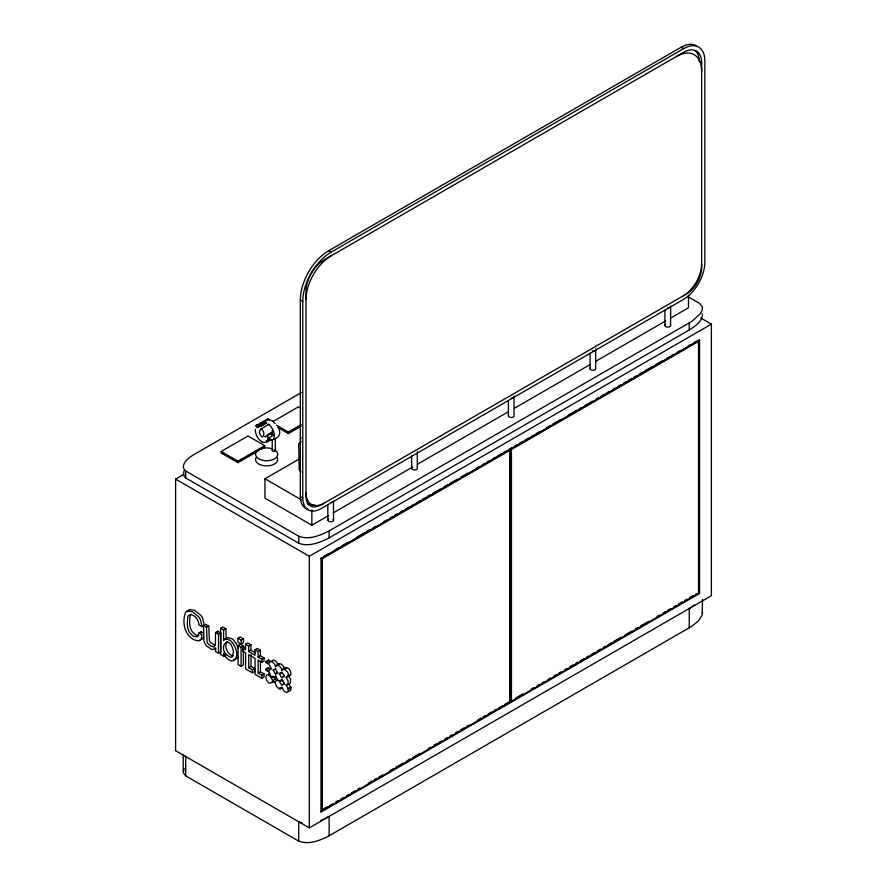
<?xml version="1.0" encoding="UTF-8"?>
<svg xmlns="http://www.w3.org/2000/svg" width="887" height="887" viewBox="0 0 887 887"><rect width="100%" height="100%" fill="white"/><g stroke="black" fill="none" stroke-linecap="round" stroke-linejoin="round"><path stroke-width="1.33" d="M215.497 632.52L215.463 643.275L214.377 646.279A5.488 3.171 60 0 1 213.257 646.734L210.618 645.924L208.301 643.995A4.657 2.683 60 0 1 207.126 642L206.494 627.286L203.467 625.546L203.943 641.068A8.194 4.734 60 0 0 206.837 646.213L211.727 649.45L213.579 649.495L215.596 648.264L215.596 651.579L218.535 653.275L220.819 651.956L220.819 632.952L217.781 631.2L215.497 632.52L218.535 634.272L220.819 632.952M217.781 632.154L217.781 631.2M201.981 626.61L200.484 619.802A9.635 5.555 60 0 0 198.71 616.875L192.446 611.742L187.722 610.844A10.954 6.331 60 0 0 185.826 612.008C182.234 620.224 183.664 631.755 190.971 637.675A14.824 8.56 60 0 0 194.397 639.926L198.389 640.913A8.948 5.167 60 0 0 200.218 640.281L201.571 638.274L201.948 634.87L198.821 633.063L197.546 636.766L194.175 636.467A8.759 5.056 60 0 1 191.647 634.77C186.458 630.413 187.146 622.929 187.789 616.931A8.16 4.712 60 0 1 188.643 615.467C193.754 612.773 199.043 619.935 198.821 624.792L201.981 626.61L204.265 625.291L202.768 618.483A9.635 5.555 60 0 0 200.994 615.556L194.73 610.422L190.006 609.524A10.954 6.331 60 0 0 188.111 610.688L187.423 611.72M300.227 439.154L301.192 437.879M255.323 429.408C255.101 434.264 258.283 440.373 263.262 442.436M275.314 438.411L275.314 450.629C275.081 452.47 270.768 450.773 272.886 449.709M200.994 632.952L201.105 631.744L203.19 632.941M205.717 624.581L208.778 625.967L209.41 640.68A4.657 2.683 60 0 0 210.585 642.676L215.097 645.414M259.647 425.183L259.946 424.518M259.714 424.152L260.612 425.328M260.168 425.56L260.368 425.117M702.526 599.579L702.194 615.068L698.723 620.578L692.015 626.167L329.144 835.776C320.096 840.466 308.842 845.089 298.742 841.142L185.705 775.87L183.287 772.81L184.119 768.541M259.703 424.219L260.978 424.928M331.494 502.33A2.783 1.608 0 0 0 333.501 501.166L333.501 520.514A2.783 1.608 0 0 1 331.494 521.667L330.008 521.667A2.96 1.707 0 0 1 327.946 520.481L327.935 519.616A2.783 1.608 0 0 1 328.656 518.884M417.367 451.749L417.278 468.768A2.783 1.608 0 0 1 415.271 469.922L413.785 469.91A2.96 1.707 0 0 1 411.734 468.724L411.712 467.87A2.783 1.608 0 0 1 411.989 467.471M514.016 396.079L514.028 416.28A2.783 1.608 0 0 1 512.021 417.444L510.535 417.433A2.96 1.707 0 0 1 508.484 416.247L508.462 415.382A2.783 1.608 0 0 1 508.75 414.994M514.116 396.511L514.028 396.932A2.783 1.608 0 0 1 512.021 398.097L511.278 398.152M595.698 348.913L595.72 369.125A2.783 1.608 0 0 1 593.713 370.278L592.228 370.267A2.96 1.707 0 0 1 590.177 369.081L590.154 368.227A2.783 1.608 0 0 1 590.432 367.828M595.809 349.345L595.72 349.777A2.783 1.608 0 0 1 593.713 350.93L592.228 350.919M670.65 306.137L670.561 325.906A2.783 1.608 0 0 1 668.554 327.07L667.068 327.059A2.96 1.707 0 0 1 665.017 325.873L664.995 325.019A2.783 1.608 0 0 1 665.727 324.276M265.878 669.131L265.923 670.195L269.005 671.98C269.016 674.83 273.296 679.874 275.513 676.071L278.03 680.429L276.999 680.296A4.213 2.428 60 0 0 275.957 680.839L275.425 682.114L272.586 680.473L270.735 676.637L267.686 674.752A4.147 2.395 60 0 0 266.488 675.184L265.856 677.147L266.466 679.852A4.18 2.417 60 0 0 267.575 681.571C270.468 686.172 272.542 679.043 275.347 683.3C275.569 686.094 279.704 691.228 281.889 687.336L284.461 691.683L287.421 692.381A4.224 2.439 60 0 0 288.186 691.372L288.175 688.622L286.057 684.93L289.484 683.544A3.947 2.284 60 0 0 290.448 682.89L290.559 679.198L288.452 675.983L290.504 675.118L290.814 672.723A4.535 2.617 60 0 0 290.237 670.827C288.741 666.691 284.306 666.758 281.811 670.106C281.667 667.434 277.165 662.866 275.469 666.636C275.447 663.786 270.236 658.786 268.983 663.299L265.934 661.536L265.934 662.633L269.016 664.418L271.588 669.12L269.792 669.297L268.994 670.938L265.878 669.131L268.384 667.678L270.468 668.887M278.063 680.174L275.103 679.021L274.382 677.28M184.119 470.62L183.287 474.889L185.705 477.949L298.742 543.221C308.842 547.168 320.096 542.545 329.144 537.855L689.221 329.975C694.854 326.305 702.704 321.582 702.426 313.943M268.528 674.541L268.994 673.732A4.147 2.395 60 0 1 270.202 673.3M257.374 426.048L257.651 426.758M259.913 424.363L260.711 424.574M271.666 661.214C273.695 657.777 277.764 662.622 277.975 665.183L275.469 666.636M275.48 674.22L276.289 672.945L277.908 672.712L277.032 671.792A4.202 2.428 60 0 1 276.057 670.195L275.447 668.255L274.56 669.74L272.941 669.896L275.48 674.22L277.154 673.244M203.666 637.443L202.103 639.217A8.903 5.145 60 0 1 200.673 639.594L200.107 639.571M261.621 422.567L261.587 422.611A1.353 0.565 60 0 0 261.343 423.044A1.353 0.743 60 0 1 261.598 422.567L261.576 422.899A1.353 0.632 60 0 1 261.754 422.478M266.799 440.529L266.189 441.227M256.931 426.203L267.974 419.551L269.271 420.028M267.719 441.016L268.561 439.752L267.697 441.05M267.386 441.138L268.284 439.808M267.541 441.105L268.428 439.797M238.004 657.378L235.155 659.551A10.311 5.954 60 0 1 233.725 659.518M278.241 664.585C280.525 661.957 284.028 666.181 284.328 668.654M225.908 654.883L223.624 656.203L220.586 654.451L220.586 628.295L223.591 630.036L223.591 640.248L226.584 638.296A7.107 4.102 60 0 1 228.003 637.565L231.607 638.629A10.688 6.165 60 0 1 233.414 640.004L236.363 643.74L238.215 648.031M227.127 641.501C223.945 646.412 227.327 654.462 232.948 655.914A5.411 3.127 60 0 0 233.492 655.914M271.078 433.311L270.103 433.732M281.811 670.106L284.428 668.964L287.721 672.279A4.535 2.617 60 0 1 288.308 674.175L287.998 676.57L285.936 677.435L288.053 680.651L287.942 684.343A3.947 2.284 60 0 1 286.978 684.997L286.057 684.93M260.257 425.527L260.789 424.729M260.634 429.042C258.527 431.082 259.647 435.683 262.264 436.836L262.785 436.759C264.891 434.719 263.783 430.117 261.155 428.964L269.005 424.208M273.518 438.289C276.045 435.473 272.708 426.835 268.207 424.208M270.857 439.752L266.599 442.214L263.372 442.491M262.352 422.789L261.831 424.075L262.829 424.441M267.708 436.426C266.244 439.231 274.183 436.415 271.965 434.663M267.774 437.313L267.464 438.167M694.554 605.001L689.221 608.549L689.221 627.885M264.991 436.681L271.001 433.366M301.258 392.619L194.586 454.211C189.441 457.016 178.62 465.087 185.705 470.986L298.742 536.247C308.842 540.194 320.096 535.582 329.144 530.892L692.015 321.271L700.275 313.81L702.194 310.184L702.426 306.98L699.599 303.398L687.691 296.524M307.578 509.216A26.2 15.123 -60 0 1 300.327 496.432L300.327 299.961A40.237 23.228 -60 0 1 328.778 250.677L681.238 47.188A29.958 17.296 -60 0 1 696.206 45.703M302.766 497.84L302.766 301.369A40.237 23.228 -60 0 1 331.217 252.085L683.677 48.597A29.958 17.296 -60 0 1 704.855 60.826L704.855 262.164A30.524 17.618 -60 0 1 683.278 299.54L321.294 508.528A26.2 15.123 -60 0 1 302.766 497.84L300.327 496.432M256.698 425.405L267.608 419.107A1.353 1.353 0 0 1 268.473 418.93L256.099 426.07A1.353 1.353 0 0 1 256.687 425.405A1.353 1.33 60 0 0 256.143 426.048M258.538 425.372L256.964 426.514L258.682 426.226M260.401 425.35L259.847 425.427M260.213 425.671L261.155 425.128L260.468 423.942M262.885 424.385L256.997 427.124M266.433 422.389L257.507 427.667L256.454 425.86A1.353 1.142 60 0 1 256.875 425.294A1.353 1.231 60 0 0 256.288 425.96M260.323 426.403L266.721 422.7M260.756 426.348L266.466 423.055M258.915 450.574L237.938 462.681L221.185 453.013L221.185 451.461L247.983 435.983L264.747 445.662L264.747 447.203L261.244 449.221M272.775 421.669L298.42 406.867L300.815 408.253M700.652 317.934L711.385 324.132L711.385 595.742L309.308 827.881L175.615 750.701L175.615 479.091L184.008 474.235M221.185 451.461L237.938 461.14L264.747 445.662M276.4 425.106L288.364 432.024L301.192 424.618M277.598 427.346L288.364 433.566L301.192 426.17M328.645 515.513L311.858 525.204L264.947 498.117L264.947 478.78L299.728 458.69M333.445 512.741L412.61 467.039M417.4 464.267L508.561 411.635M514.56 408.175L590.121 364.546M596.119 361.087L665.682 320.928M670.472 318.156L688.467 307.767L688.467 295.327M175.615 479.091L309.308 556.271L711.385 324.132M203.467 625.546L205.751 624.226M324.077 556.105L327.669 554.031M334.854 549.885L338.446 547.811M340.841 546.425L348.037 542.279M356.419 537.444L364.801 532.599M367.196 531.213L369.591 529.838M373.183 527.754L375.578 526.379M383.96 521.534L386.355 520.148M389.947 518.075L392.342 516.7M394.737 515.314L397.132 513.928M400.724 511.854L403.119 510.468M405.514 509.094L409.107 507.02M411.501 505.634L413.896 504.248M416.291 502.862L419.884 500.789M422.279 499.414L424.673 498.028M427.068 496.642L430.661 494.569M433.056 493.183L440.24 489.036M443.844 486.963L447.436 484.89M449.831 483.504L457.016 479.357M460.608 477.284L467.793 473.137M476.175 468.292L478.57 466.917M482.162 464.843L484.557 463.457M486.952 462.072L489.347 460.686M492.939 458.612L495.334 457.237M497.729 455.851L501.321 453.778M503.716 452.392L506.111 451.006M508.506 449.631L512.098 447.558M514.493 446.172L516.888 444.786M519.283 443.4L522.875 441.327M525.27 439.952L528.863 437.879M531.258 436.493L533.652 435.107M536.047 433.721L539.651 431.647M546.835 427.501L550.428 425.427M552.823 424.041L560.007 419.895M568.39 415.061L576.772 410.215M579.167 408.829L581.562 407.455M585.154 405.381L587.549 403.995M589.944 402.609L592.339 401.223M595.931 399.15L598.326 397.775M601.918 395.702L604.313 394.316M606.708 392.93L609.103 391.544M612.695 389.471L615.09 388.096M617.485 386.71L621.077 384.636M623.472 383.251L625.867 381.865M628.262 380.49L631.866 378.416M634.26 377.03L636.655 375.644M639.05 374.259L642.643 372.185M645.037 370.81L652.222 366.653M655.815 364.579L662.999 360.432M666.592 358.359L668.986 356.973M671.381 355.598L673.776 354.212M677.369 352.139L679.764 350.753M688.146 345.919L690.541 344.533M694.133 342.46L696.528 341.074M320.484 558.178L321.127 558.555L699.566 340.065L699.566 593.47L321.127 811.96L320.484 811.583L698.923 593.104L699.566 593.47M510.347 450.108L509.703 449.742L509.703 701.539L510.347 701.916L510.347 450.108L322.169 558.755L322.169 810.552L321.526 810.186L321.526 558.378L697.881 341.096L698.524 341.462L698.524 593.27L695.486 594.279M509.703 701.539L510.801 700.907L510.801 449.11L511.444 449.476L698.524 341.462M206.494 627.286L208.778 625.967M198.821 633.063L201.105 631.744M220.586 628.295L222.87 626.976L225.886 628.717L226.207 638.784M223.591 630.036L225.886 628.717M237.882 638.296L240.166 636.977L243.504 638.906L243.504 642.753L241.22 644.073L237.882 642.144L237.882 638.296L241.22 640.226L243.504 638.906M238.071 645.536L240.355 644.217L243.36 645.958L243.36 664.973L241.076 666.292L238.071 664.563L238.071 645.536L241.076 647.277L243.36 645.958M245.566 644.272L248.659 646.058L248.659 651.557L255.012 655.227L255.012 649.727L258.062 651.49L258.062 657.012L260.346 655.693L264.071 657.844L264.071 660.893L261.787 662.212L258.139 660.105L258.139 673.133L260.423 671.814L264.06 673.92L264.06 676.914L261.776 678.233L255.046 674.342L255.046 658.387L248.715 654.728L248.715 667.723L250.999 666.403L254.647 668.499L254.647 671.481L252.363 672.801L245.61 668.909L245.61 652.91L242.971 651.38L242.971 648.342L245.566 649.838L245.566 644.272L247.85 642.953L250.943 644.738L250.943 650.238L255.179 652.677M242.971 648.342L245.267 647.022M248.659 646.058L250.943 644.738M248.659 651.557L250.943 650.238M255.012 649.727L257.297 648.408L260.346 650.171L260.346 655.693M258.062 651.49L260.346 650.171M258.062 657.012L261.787 659.163L264.071 657.844M265.934 661.536L268.451 660.083L270.48 661.258M248.715 667.723L252.363 669.818L254.647 668.499M276.844 665.128L279.361 663.676M258.139 673.133L261.776 675.24L264.06 673.92M283.84 668.809L286.346 667.368M284.428 668.964L286.945 667.512M271.134 677.224L272.819 676.249M279.294 673.577L281.002 673.455L281.889 671.958L284.494 676.559L282.776 676.67L281.889 678.078L279.294 673.577L280.968 672.612M273.451 677.546L275.968 676.094M272.586 680.473L275.103 679.021M279.283 681.138L280.979 681.05L281.878 679.553L284.55 684.165L282.809 684.21L281.9 685.673L279.283 681.138L281.789 679.686L282.31 680.163M286.767 676.947L290.736 674.674M279.072 688.611L280.747 687.647M279.66 688.822L281.345 687.857M280.203 688.855L281.878 687.891M288.175 688.622L290.692 687.17L288.574 683.478M288.33 689.399L290.847 687.946L290.692 687.17M321.526 810.186L327.525 806.726M329.92 805.341L332.315 803.955M335.907 801.881L338.313 800.495M340.708 799.109L343.103 797.735M346.695 795.65L349.09 794.264M351.496 792.889L355.088 790.805M357.483 789.43L359.878 788.044M368.271 783.199L371.864 781.125M374.27 779.74L376.665 778.354M379.059 776.968L382.652 774.894M389.848 770.736L393.44 768.663M395.835 767.277L403.031 763.13M406.623 761.057L410.226 758.973M412.621 757.598L419.817 753.44M428.199 748.595L430.594 747.209M434.198 745.135L436.592 743.749M438.987 742.375L441.382 740.989M444.986 738.904L447.381 737.529M449.776 736.143L452.17 734.758M455.774 732.684L458.169 731.298M460.564 729.912L464.156 727.839M466.562 726.453L468.957 725.067M477.339 720.222L480.942 718.148M483.337 716.763L485.732 715.377M488.127 714.002L491.731 711.917M494.126 710.542L496.52 709.156M498.915 707.771L502.519 705.697M504.914 704.311L508.506 702.238M515.602 698.136L522.798 693.989M531.191 689.144L533.586 687.758M537.189 685.673L539.584 684.287M541.979 682.912L544.385 681.526M547.978 679.442L550.372 678.056M553.976 675.983L556.371 674.597M558.777 673.211L561.172 671.825M564.764 669.752L567.17 668.366M569.565 666.98L573.157 664.906M575.563 663.52L577.958 662.134M580.353 660.748L583.956 658.675M586.351 657.289L588.757 655.903M591.152 654.517L594.745 652.444M597.151 651.058L600.743 648.985M603.149 647.599L605.544 646.213M607.939 644.827L611.542 642.753M613.937 641.368L621.133 637.21M624.725 635.136L631.921 630.979M635.524 628.905L637.919 627.519M640.325 626.133L648.719 621.288M657.112 616.443L659.507 615.057M663.11 612.972L665.505 611.598M667.9 610.212L670.306 608.826M673.898 606.741L676.293 605.355M678.699 603.98L682.291 601.896M684.697 600.51L687.092 599.124M689.487 597.749L693.091 595.665M265.756 436.404L265.036 436.781M267.242 419.318L267.552 419.141A1.353 1.197 60 0 1 268.262 419.052M262.707 421.946L262.785 421.89A1.353 0.565 60 0 1 262.995 421.846M324.587 818.745L329.144 816.428L329.144 835.776M223.591 640.248L224.3 639.616A7.107 4.102 60 0 1 225.719 638.884L229.323 639.948A10.688 6.165 60 0 1 231.13 641.323C235.898 645.769 240.111 657.167 232.86 660.87A10.311 5.954 60 0 1 228.835 659.806L226.75 658.165A6.786 3.914 60 0 1 225.254 656.302L223.624 653.275L223.624 656.203M273.939 681.671L272.143 681.659M320.75 820.353L323.655 819.189M257.94 425.716L258.394 426.381L258.084 425.671M215.863 648.175L214.011 648.131M667.811 307.778L668.554 307.722A2.783 1.608 0 0 0 670.561 306.569M268.24 439.076L270.468 439.065M268.717 439.63L270.845 439.642L268.55 439.63C274.493 441.238 282.543 435.805 278.906 429.142M198.987 635.669L196.459 635.147A8.759 5.056 60 0 1 193.931 633.451C188.743 629.094 189.43 621.61 190.084 615.611A8.16 4.712 60 0 1 190.927 614.148M288.652 691.062L289.938 690.929A4.224 2.439 60 0 0 290.703 689.92L290.847 687.946M269.393 419.873L272.897 420.959M273.628 422.478L275.314 423.465M302.157 822.981L298.742 821.794L298.742 841.142M274.416 449.809L275.314 450.629M301.048 472.028L299.13 469.655L298.697 444.01L300.549 441.97A12.241 9.968 -7.8 0 1 301.192 441.682M681.238 47.188L683.677 48.597M701.639 62.678A25.401 14.669 -60 0 0 683.677 52.311L323.943 260.002A25.401 14.669 -60 0 0 305.982 291.113L305.982 495.977A21.643 12.496 -60 0 0 321.294 504.814L686.327 294.063A21.643 12.496 -60 0 0 701.639 267.552L701.639 62.678L699.2 61.27A25.401 14.669 -60 0 0 695.486 50.792M699.566 340.065L698.923 339.688L698.923 593.104M328.778 250.677L331.217 252.085M300.327 299.961L302.766 301.369M264.947 478.78L301.303 499.769M307.168 503.151L311.858 505.856M321.526 558.378L322.169 558.755M510.801 700.907L511.444 701.273L511.444 449.476M271.821 433.81L274.427 435.661M184.551 755.669L185.705 756.522L185.705 775.87M282.765 680.651L283.507 681.715M261.61 425.294L260.567 423.487A1.353 1.075 60 0 1 261.011 422.911M283.796 682.291L284.25 683.544M283.818 674.752L284.25 675.972M670.65 325.485L670.55 325.052A2.96 1.707 0 0 0 670.25 324.653M333.59 520.081L333.479 519.649A2.96 1.707 0 0 0 333.19 519.25M702.426 611.864L702.526 613.405M268.384 667.678L268.428 668.754M689.221 323.001L689.221 329.975M664.906 310.239L664.906 325.44M590.066 353.458L590.066 368.659M508.373 400.614L508.373 415.815M411.623 455.863L411.623 468.303M329.144 530.892L329.144 537.855M327.846 504.847L327.846 520.048M321.127 558.555L321.127 811.96M311.858 510.003L311.858 525.204M309.308 556.271L309.308 827.881M298.742 536.247L298.742 543.221M288.364 432.024L288.364 433.566M272.231 430.051L272.231 435.484M272.231 439.553L272.231 450.419M268.451 660.083L268.451 661.181M261.787 659.163L261.787 662.212M261.776 675.24L261.776 678.233M260.423 661.392L260.423 671.814M252.363 669.818L252.363 672.801M250.999 654.706L250.999 666.403M241.22 640.226L241.22 644.073M241.076 647.277L241.076 666.292M237.938 461.14L237.938 462.681M218.535 634.272L218.535 653.275M185.705 470.986L185.705 477.949M183.199 754.915L183.199 771.49M701.639 264.027A25.967 14.99 -60 0 1 683.278 295.826M305.982 299.507A35.691 20.601 -60 0 1 331.217 255.8M314.896 505.091A21.643 12.496 -60 0 1 308.033 504.481M676.404 56.513A35.691 20.601 -60 0 1 701.639 71.082M324.343 503.051A25.967 14.99 -60 0 1 305.982 492.451M267.608 419.096A1.353 1.33 60 0 1 268.451 418.941M260.933 423.287A1.353 0.865 60 0 1 261.244 422.777M267.952 419.008A1.441 1.308 60 0 1 268.306 419.019M263.295 421.58A1.353 1.075 60 0 1 264.004 421.502M263.184 421.658A1.353 0.998 60 0 1 263.849 421.602M263.062 421.713A1.353 0.865 60 0 1 263.661 421.702M262.94 421.791A1.353 0.721 60 0 1 263.361 421.78M256.731 425.705A1.353 0.92 60 0 1 257.064 425.183M256.931 425.594A1.353 0.809 60 0 1 257.219 425.095M256.476 425.86A1.353 1.131 60 0 1 256.92 425.261M277.343 457.847A11.087 6.397 0 0 1 266.632 465.908A11.087 6.397 0 0 1 255.922 457.847M274.471 449.798A11.087 6.397 0 0 1 270.424 460.342A11.087 6.397 0 0 1 255.589 453.767A11.087 6.397 0 0 1 272.176 448.778M233.547 652.255L232.117 656.857A5.411 3.127 60 0 1 230.664 657.234C214.732 650.504 229.733 630.269 233.547 652.255M256.997 426.392L257.496 426.902L256.997 426.392M267.874 434.863L272.497 432.268L267.874 434.863M270.635 439.575L268.406 439.586L270.712 439.619M270.757 439.63L268.55 439.63L270.845 439.642"/></g></svg>
